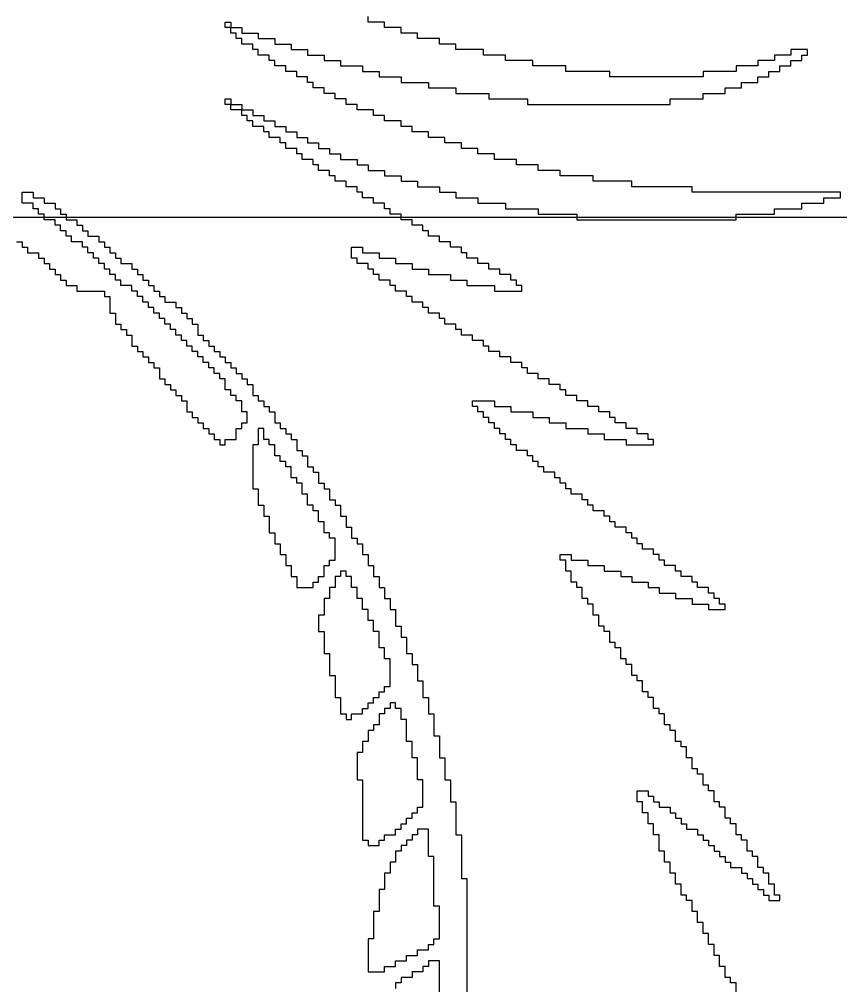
# Model space of a CAD drawing. Header units: inches. Extents: x -0.1 to 45, y 0.5 to 34.4.
# Drawn here: x 38.481 to 40.848, y 24.076 to 26.862 of the extents above; entities that cross this region are included whole.
import ezdxf

# ---------------------------------------------------------------- set-up
doc = ezdxf.new("R2010")
doc.units = ezdxf.units.IN

msp = doc.modelspace()

# ---------------------------------------------------------------- linework, layer by layer
for p, q in [((39.4859, 26.854), (39.4859, 26.8698)), ((39.0744, 26.854), (39.0902, 26.854)), ((39.0744, 26.8382), (39.0744, 26.854)), ((39.0902, 26.8382), (39.0744, 26.8382)), ((39.0902, 26.854), (39.0902, 26.8382)), ((39.0902, 26.8224), (39.0902, 26.8382)), ((39.0902, 26.8382), (39.1219, 26.8382)), ((39.1219, 26.8382), (39.1219, 26.8224)), ((39.5334, 26.854), (39.4859, 26.854)), ((39.5334, 26.8382), (39.5334, 26.854)), ((39.5809, 26.8382), (39.5334, 26.8382)), ((39.5809, 26.8224), (39.5809, 26.8382)), ((39.1061, 26.8224), (39.0902, 26.8224)), ((39.1061, 26.8065), (39.1061, 26.8224)), ((39.1219, 26.8065), (39.1061, 26.8065)), ((39.1219, 26.8224), (39.1694, 26.8224)), ((39.1219, 26.7907), (39.1219, 26.8065)), ((39.1694, 26.8224), (39.1694, 26.8065)), ((39.1694, 26.8065), (39.2169, 26.8065)), ((39.2169, 26.8065), (39.2169, 26.7907)), ((39.6284, 26.8224), (39.5809, 26.8224)), ((39.6284, 26.8065), (39.6284, 26.8224)), ((39.6917, 26.8065), (39.6284, 26.8065)), ((39.6917, 26.7907), (39.6917, 26.8065)), ((39.1535, 26.7907), (39.1219, 26.7907)), ((39.1535, 26.7749), (39.1535, 26.7907)), ((39.1694, 26.7749), (39.1535, 26.7749)), ((39.1694, 26.759), (39.1694, 26.7749)), ((39.2169, 26.7907), (39.2643, 26.7907)), ((39.2643, 26.7907), (39.2643, 26.7749)), ((39.2643, 26.7749), (39.3118, 26.7749)), ((39.3118, 26.7749), (39.3118, 26.759)), ((39.7392, 26.7907), (39.6917, 26.7907)), ((39.7392, 26.7749), (39.7392, 26.7907)), ((39.8183, 26.7749), (39.7392, 26.7749)), ((39.8183, 26.759), (39.8183, 26.7749)), ((40.7522, 26.7749), (40.7047, 26.7749)), ((40.7047, 26.7749), (40.7047, 26.759)), ((40.7522, 26.759), (40.7522, 26.7749)), ((39.201, 26.759), (39.1694, 26.759)), ((39.201, 26.7432), (39.201, 26.759)), ((39.3118, 26.759), (39.3593, 26.759)), ((39.3593, 26.759), (39.3593, 26.7432)), ((39.8816, 26.759), (39.8183, 26.759)), ((39.8816, 26.7432), (39.8816, 26.759)), ((40.7047, 26.759), (40.6572, 26.759)), ((40.6572, 26.759), (40.6572, 26.7432)), ((40.7364, 26.7432), (40.7364, 26.759)), ((40.7364, 26.759), (40.7522, 26.759)), ((39.2169, 26.7432), (39.201, 26.7432)), ((39.2169, 26.7274), (39.2169, 26.7432)), ((39.2485, 26.7274), (39.2169, 26.7274)), ((39.2485, 26.7116), (39.2485, 26.7274)), ((39.3593, 26.7432), (39.4068, 26.7432)), ((39.4068, 26.7432), (39.4068, 26.7274)), ((39.4068, 26.7274), (39.4701, 26.7274)), ((39.4701, 26.7274), (39.4701, 26.7116)), ((39.9608, 26.7432), (39.8816, 26.7432)), ((39.9608, 26.7274), (39.9608, 26.7432)), ((40.0558, 26.7274), (39.9608, 26.7274)), ((40.0558, 26.7116), (40.0558, 26.7274)), ((40.6097, 26.7274), (40.5464, 26.7274)), ((40.5464, 26.7274), (40.5464, 26.7116)), ((40.6572, 26.7432), (40.6097, 26.7432)), ((40.6097, 26.7432), (40.6097, 26.7274)), ((40.6731, 26.7116), (40.6731, 26.7274)), ((40.6731, 26.7274), (40.7047, 26.7274)), ((40.7047, 26.7274), (40.7047, 26.7432)), ((40.7047, 26.7432), (40.7364, 26.7432)), ((39.2802, 26.7116), (39.2485, 26.7116)), ((39.2802, 26.6957), (39.2802, 26.7116)), ((39.3118, 26.6957), (39.2802, 26.6957)), ((39.3118, 26.6799), (39.3118, 26.6957)), ((39.4701, 26.7116), (39.5176, 26.7116)), ((39.5176, 26.7116), (39.5176, 26.6957)), ((39.5176, 26.6957), (39.5809, 26.6957)), ((39.5809, 26.6957), (39.5809, 26.6799)), ((40.1824, 26.7116), (40.0558, 26.7116)), ((40.1824, 26.6957), (40.1824, 26.7116)), ((40.4515, 26.6957), (40.1824, 26.6957)), ((40.5464, 26.7116), (40.4515, 26.7116)), ((40.4515, 26.7116), (40.4515, 26.6957)), ((40.6097, 26.6799), (40.6097, 26.6957)), ((40.6097, 26.6957), (40.6414, 26.6957)), ((40.6414, 26.6957), (40.6414, 26.7116)), ((40.6414, 26.7116), (40.6731, 26.7116)), ((39.3277, 26.6799), (39.3118, 26.6799)), ((39.3277, 26.6641), (39.3277, 26.6799)), ((39.3593, 26.6641), (39.3277, 26.6641)), ((39.3593, 26.6482), (39.3593, 26.6641)), ((39.5809, 26.6799), (39.66, 26.6799)), ((39.66, 26.6799), (39.66, 26.6641)), ((39.66, 26.6641), (39.7392, 26.6641)), ((39.7392, 26.6641), (39.7392, 26.6482)), ((40.5148, 26.6482), (40.5148, 26.6641)), ((40.5148, 26.6641), (40.5623, 26.6641)), ((40.5623, 26.6641), (40.5623, 26.6799)), ((40.5623, 26.6799), (40.6097, 26.6799)), ((39.0744, 26.6166), (39.0744, 26.6324)), ((39.0744, 26.6324), (39.0902, 26.6324)), ((39.0902, 26.6324), (39.0902, 26.6166)), ((39.391, 26.6482), (39.3593, 26.6482)), ((39.391, 26.6324), (39.391, 26.6482)), ((39.4226, 26.6324), (39.391, 26.6324)), ((39.4226, 26.6166), (39.4226, 26.6324)), ((39.7392, 26.6482), (39.8342, 26.6482)), ((39.8342, 26.6482), (39.8342, 26.6324)), ((39.8342, 26.6324), (39.945, 26.6324)), ((39.945, 26.6324), (39.945, 26.6166)), ((40.3565, 26.6166), (40.3565, 26.6324)), ((40.3565, 26.6324), (40.4515, 26.6324)), ((40.4515, 26.6324), (40.4515, 26.6482)), ((40.4515, 26.6482), (40.5148, 26.6482)), ((39.0902, 26.6166), (39.0744, 26.6166)), ((39.0902, 26.6008), (39.0902, 26.6166)), ((39.0902, 26.6166), (39.1061, 26.6166)), ((39.1061, 26.6166), (39.1219, 26.6166)), ((39.1219, 26.6166), (39.1219, 26.6008)), ((39.4543, 26.6166), (39.4226, 26.6166)), ((39.4543, 26.6008), (39.4543, 26.6166)), ((39.945, 26.6166), (40.3565, 26.6166)), ((39.1219, 26.6008), (39.0902, 26.6008)), ((39.1219, 26.5849), (39.1219, 26.6008)), ((39.1219, 26.6008), (39.1535, 26.6008)), ((39.1377, 26.5849), (39.1219, 26.5849)), ((39.1377, 26.5691), (39.1377, 26.5849)), ((39.1535, 26.6008), (39.1535, 26.5849)), ((39.1535, 26.5849), (39.1852, 26.5849)), ((39.1852, 26.5849), (39.1852, 26.5691)), ((39.5018, 26.6008), (39.4543, 26.6008)), ((39.5018, 26.5849), (39.5018, 26.6008)), ((39.5334, 26.5849), (39.5018, 26.5849)), ((39.5334, 26.5691), (39.5334, 26.5849)), ((39.1535, 26.5691), (39.1377, 26.5691)), ((39.1535, 26.5533), (39.1535, 26.5691)), ((39.1852, 26.5533), (39.1535, 26.5533)), ((39.1852, 26.5691), (39.2169, 26.5691)), ((39.1852, 26.5374), (39.1852, 26.5533)), ((39.2169, 26.5691), (39.2169, 26.5533)), ((39.2169, 26.5533), (39.2485, 26.5533)), ((39.2485, 26.5533), (39.2485, 26.5374)), ((39.5809, 26.5691), (39.5334, 26.5691)), ((39.5809, 26.5533), (39.5809, 26.5691)), ((39.6126, 26.5533), (39.5809, 26.5533)), ((39.6126, 26.5374), (39.6126, 26.5533)), ((39.201, 26.5374), (39.1852, 26.5374)), ((39.201, 26.5216), (39.201, 26.5374)), ((39.2327, 26.5216), (39.201, 26.5216)), ((39.2327, 26.5058), (39.2327, 26.5216)), ((39.2485, 26.5374), (39.2802, 26.5374)), ((39.2802, 26.5374), (39.2802, 26.5216)), ((39.2802, 26.5216), (39.3118, 26.5216)), ((39.3118, 26.5216), (39.3118, 26.5058)), ((39.66, 26.5374), (39.6126, 26.5374)), ((39.66, 26.5216), (39.66, 26.5374)), ((39.7075, 26.5216), (39.66, 26.5216)), ((39.7075, 26.5058), (39.7075, 26.5216)), ((39.2485, 26.5058), (39.2327, 26.5058)), ((39.2485, 26.49), (39.2485, 26.5058)), ((39.3118, 26.5058), (39.3435, 26.5058)), ((39.3435, 26.5058), (39.3435, 26.49)), ((39.755, 26.5058), (39.7075, 26.5058)), ((39.755, 26.49), (39.755, 26.5058)), ((39.2802, 26.49), (39.2485, 26.49)), ((39.2802, 26.4741), (39.2802, 26.49)), ((39.296, 26.4741), (39.2802, 26.4741)), ((39.296, 26.4583), (39.296, 26.4741)), ((39.3435, 26.49), (39.3751, 26.49)), ((39.3751, 26.49), (39.3751, 26.4741)), ((39.3751, 26.4741), (39.4068, 26.4741)), ((39.4068, 26.4741), (39.4068, 26.4583)), ((39.8025, 26.49), (39.755, 26.49)), ((39.8025, 26.4741), (39.8025, 26.49)), ((39.85, 26.4741), (39.8025, 26.4741)), ((39.85, 26.4583), (39.85, 26.4741)), ((39.3277, 26.4583), (39.296, 26.4583)), ((39.3277, 26.4425), (39.3277, 26.4583)), ((39.3435, 26.4425), (39.3277, 26.4425)), ((39.3435, 26.4266), (39.3435, 26.4425)), ((39.4068, 26.4583), (39.4543, 26.4583)), ((39.4543, 26.4583), (39.4543, 26.4425)), ((39.4543, 26.4425), (39.4859, 26.4425)), ((39.4859, 26.4425), (39.4859, 26.4266)), ((39.9133, 26.4583), (39.85, 26.4583)), ((39.9133, 26.4425), (39.9133, 26.4583)), ((39.9766, 26.4425), (39.9133, 26.4425)), ((39.9766, 26.4266), (39.9766, 26.4425)), ((39.3751, 26.4266), (39.3435, 26.4266)), ((39.3751, 26.4108), (39.3751, 26.4266)), ((39.391, 26.4108), (39.3751, 26.4108)), ((39.391, 26.395), (39.391, 26.4108)), ((39.4859, 26.4266), (39.5334, 26.4266)), ((39.5334, 26.4266), (39.5334, 26.4108)), ((39.5334, 26.4108), (39.5809, 26.4108)), ((39.5809, 26.4108), (39.5809, 26.395)), ((40.0399, 26.4266), (39.9766, 26.4266)), ((40.0399, 26.4108), (40.0399, 26.4266)), ((40.1349, 26.4108), (40.0399, 26.4108)), ((40.1349, 26.395), (40.1349, 26.4108)), ((39.4226, 26.395), (39.391, 26.395)), ((39.4226, 26.3792), (39.4226, 26.395)), ((39.5809, 26.395), (39.6284, 26.395)), ((39.6284, 26.395), (39.6284, 26.3792)), ((40.2457, 26.395), (40.1349, 26.395)), ((40.2457, 26.3792), (40.2457, 26.395)), ((38.4887, 26.3317), (38.4887, 26.3633)), ((38.4887, 26.3633), (38.5204, 26.3633)), ((38.5204, 26.3633), (38.5204, 26.3475)), ((39.4543, 26.3792), (39.4226, 26.3792)), ((39.4543, 26.3633), (39.4543, 26.3792)), ((39.4701, 26.3633), (39.4543, 26.3633)), ((39.4701, 26.3475), (39.4701, 26.3633)), ((39.6284, 26.3792), (39.6917, 26.3792)), ((39.6917, 26.3792), (39.6917, 26.3633)), ((39.6917, 26.3633), (39.7392, 26.3633)), ((39.7392, 26.3633), (39.7392, 26.3475)), ((40.4198, 26.3792), (40.2457, 26.3792)), ((40.4198, 26.3633), (40.4198, 26.3792)), ((40.8472, 26.3633), (40.4198, 26.3633)), ((40.8472, 26.3475), (40.8472, 26.3633)), ((38.5204, 26.3317), (38.4887, 26.3317)), ((38.5204, 26.3475), (38.5521, 26.3475)), ((38.5204, 26.3158), (38.5204, 26.3317)), ((38.5521, 26.3475), (38.5521, 26.3317)), ((38.5521, 26.3317), (38.5837, 26.3317)), ((38.5837, 26.3317), (38.5837, 26.3158)), ((39.5018, 26.3475), (39.4701, 26.3475)), ((39.5018, 26.3317), (39.5018, 26.3475)), ((39.5334, 26.3317), (39.5018, 26.3317)), ((39.5334, 26.3158), (39.5334, 26.3317)), ((39.7392, 26.3475), (39.8025, 26.3475)), ((39.8025, 26.3475), (39.8025, 26.3317)), ((39.8025, 26.3317), (39.8816, 26.3317)), ((39.8816, 26.3317), (39.8816, 26.3158)), ((40.7364, 26.3158), (40.7364, 26.3317)), ((40.7364, 26.3317), (40.7997, 26.3317)), ((40.7997, 26.3317), (40.7997, 26.3475)), ((40.7997, 26.3475), (40.8472, 26.3475)), ((38.5362, 26.3158), (38.5204, 26.3158)), ((38.5362, 26.3), (38.5362, 26.3158)), ((38.5521, 26.3), (38.5362, 26.3)), ((38.5521, 26.2842), (38.5521, 26.3)), ((38.5837, 26.3158), (38.5995, 26.3158)), ((38.5995, 26.3158), (38.5995, 26.3)), ((38.5995, 26.3), (38.6154, 26.3)), ((38.6154, 26.3), (38.6154, 26.2842)), ((39.5492, 26.3158), (39.5334, 26.3158)), ((39.5492, 26.3), (39.5492, 26.3158)), ((39.5809, 26.3), (39.5492, 26.3)), ((39.5809, 26.2842), (39.5809, 26.3)), ((39.8816, 26.3158), (39.9766, 26.3158)), ((39.9766, 26.3158), (39.9766, 26.3)), ((39.9766, 26.3), (40.0874, 26.3)), ((40.0874, 26.3), (40.0874, 26.2842)), ((40.5464, 26.2842), (40.5464, 26.3)), ((40.5464, 26.3), (40.6572, 26.3)), ((40.6572, 26.3), (40.6572, 26.3158)), ((40.6572, 26.3158), (40.7364, 26.3158)), ((44.9302, 26.2907), (26.9302, 26.2907)), ((38.5837, 26.2842), (38.5521, 26.2842)), ((38.5837, 26.2684), (38.5837, 26.2842)), ((38.6154, 26.2842), (38.647, 26.2842)), ((38.647, 26.2842), (38.647, 26.2684)), ((39.6126, 26.2842), (39.5809, 26.2842)), ((39.6126, 26.2684), (39.6126, 26.2842)), ((40.0874, 26.2842), (40.5464, 26.2842)), ((38.5995, 26.2684), (38.5837, 26.2684)), ((38.5995, 26.2525), (38.5995, 26.2684)), ((38.6154, 26.2525), (38.5995, 26.2525)), ((38.6154, 26.2367), (38.6154, 26.2525)), ((38.647, 26.2684), (38.6629, 26.2684)), ((38.6629, 26.2684), (38.6629, 26.2525)), ((38.6629, 26.2525), (38.6787, 26.2525)), ((38.6787, 26.2525), (38.6787, 26.2367)), ((39.6442, 26.2684), (39.6126, 26.2684)), ((39.6442, 26.2525), (39.6442, 26.2684)), ((39.66, 26.2525), (39.6442, 26.2525)), ((39.66, 26.2367), (39.66, 26.2525)), ((38.4729, 26.2209), (38.4887, 26.2209)), ((38.4887, 26.2209), (38.4887, 26.2051)), ((38.6312, 26.2367), (38.6154, 26.2367)), ((38.6312, 26.2209), (38.6312, 26.2367)), ((38.6629, 26.2209), (38.6312, 26.2209)), ((38.6629, 26.2051), (38.6629, 26.2209)), ((38.6787, 26.2367), (38.7103, 26.2367)), ((38.7103, 26.2367), (38.7103, 26.2209)), ((38.7103, 26.2209), (38.7262, 26.2209)), ((38.7262, 26.2209), (38.7262, 26.2051)), ((39.6917, 26.2367), (39.66, 26.2367)), ((39.6917, 26.2209), (39.6917, 26.2367)), ((39.7234, 26.2209), (39.6917, 26.2209)), ((39.7234, 26.2051), (39.7234, 26.2209)), ((38.4887, 26.2051), (38.5046, 26.2051)), ((38.5046, 26.2051), (38.5046, 26.1892)), ((38.5046, 26.1892), (38.5362, 26.1892)), ((38.5362, 26.1892), (38.5362, 26.1734)), ((38.6787, 26.2051), (38.6629, 26.2051)), ((38.6787, 26.1892), (38.6787, 26.2051)), ((38.6945, 26.1892), (38.6787, 26.1892)), ((38.6945, 26.1734), (38.6945, 26.1892)), ((38.7262, 26.2051), (38.742, 26.2051)), ((38.742, 26.2051), (38.742, 26.1892)), ((38.742, 26.1892), (38.7578, 26.1892)), ((38.7578, 26.1892), (38.7578, 26.1734)), ((39.4384, 26.1734), (39.4384, 26.2051)), ((39.4384, 26.2051), (39.4701, 26.2051)), ((39.4701, 26.2051), (39.4701, 26.1892)), ((39.4701, 26.1892), (39.5176, 26.1892)), ((39.5176, 26.1892), (39.5176, 26.1734)), ((39.755, 26.2051), (39.7234, 26.2051)), ((39.755, 26.1892), (39.755, 26.2051)), ((39.7708, 26.1892), (39.755, 26.1892)), ((39.7708, 26.1734), (39.7708, 26.1892)), ((38.5362, 26.1734), (38.5521, 26.1734)), ((38.5521, 26.1734), (38.5521, 26.1576)), ((38.7103, 26.1734), (38.6945, 26.1734)), ((38.7103, 26.1576), (38.7103, 26.1734)), ((38.7578, 26.1734), (38.7737, 26.1734)), ((38.7737, 26.1734), (38.7737, 26.1576)), ((39.4543, 26.1734), (39.4384, 26.1734)), ((39.4543, 26.1576), (39.4543, 26.1734)), ((39.5176, 26.1734), (39.5651, 26.1734)), ((39.5651, 26.1734), (39.5651, 26.1576)), ((39.8025, 26.1734), (39.7708, 26.1734)), ((39.8025, 26.1576), (39.8025, 26.1734)), ((38.5521, 26.1576), (38.5679, 26.1576)), ((38.5679, 26.1576), (38.5679, 26.1417)), ((38.5679, 26.1417), (38.5837, 26.1417)), ((38.5837, 26.1417), (38.5837, 26.1259)), ((38.7262, 26.1576), (38.7103, 26.1576)), ((38.7262, 26.1417), (38.7262, 26.1576)), ((38.742, 26.1417), (38.7262, 26.1417)), ((38.742, 26.1259), (38.742, 26.1417)), ((38.7737, 26.1576), (38.8053, 26.1576)), ((38.8053, 26.1576), (38.8053, 26.1417)), ((38.8053, 26.1417), (38.8211, 26.1417)), ((38.8211, 26.1417), (38.8211, 26.1259)), ((39.4859, 26.1576), (39.4543, 26.1576)), ((39.4859, 26.1417), (39.4859, 26.1576)), ((39.5018, 26.1417), (39.4859, 26.1417)), ((39.5018, 26.1259), (39.5018, 26.1417)), ((39.5651, 26.1576), (39.6126, 26.1576)), ((39.6126, 26.1576), (39.6126, 26.1417)), ((39.6126, 26.1417), (39.66, 26.1417)), ((39.66, 26.1417), (39.66, 26.1259)), ((39.8342, 26.1576), (39.8025, 26.1576)), ((39.8342, 26.1417), (39.8342, 26.1576)), ((39.8658, 26.1417), (39.8342, 26.1417)), ((39.8658, 26.1259), (39.8658, 26.1417)), ((38.5837, 26.1259), (38.5995, 26.1259)), ((38.5995, 26.1259), (38.5995, 26.1101)), ((38.5995, 26.1101), (38.6154, 26.1101)), ((38.6154, 26.1101), (38.6154, 26.0943)), ((38.7578, 26.1259), (38.742, 26.1259)), ((38.7578, 26.1101), (38.7578, 26.1259)), ((38.7737, 26.1101), (38.7578, 26.1101)), ((38.7737, 26.0943), (38.7737, 26.1101)), ((38.8211, 26.1259), (38.837, 26.1259)), ((38.837, 26.1259), (38.837, 26.1101)), ((38.837, 26.1101), (38.8528, 26.1101)), ((38.8528, 26.1101), (38.8528, 26.0943)), ((39.5176, 26.1259), (39.5018, 26.1259)), ((39.5176, 26.1101), (39.5176, 26.1259)), ((39.5492, 26.1101), (39.5176, 26.1101)), ((39.5492, 26.0943), (39.5492, 26.1101)), ((39.66, 26.1259), (39.7234, 26.1259)), ((39.7234, 26.1259), (39.7234, 26.1101)), ((39.7234, 26.1101), (39.7708, 26.1101)), ((39.7708, 26.1101), (39.7708, 26.0943)), ((39.8975, 26.1259), (39.8658, 26.1259)), ((39.8975, 26.1101), (39.8975, 26.1259)), ((39.9133, 26.1101), (39.8975, 26.1101)), ((39.9133, 26.0943), (39.9133, 26.1101)), ((38.6154, 26.0943), (38.647, 26.0943)), ((38.647, 26.0943), (38.647, 26.0784)), ((38.647, 26.0784), (38.7262, 26.0784)), ((38.7262, 26.0784), (38.7262, 26.0626)), ((38.8053, 26.0943), (38.7737, 26.0943)), ((38.8053, 26.0784), (38.8053, 26.0943)), ((38.8211, 26.0784), (38.8053, 26.0784)), ((38.8211, 26.0626), (38.8211, 26.0784)), ((38.8528, 26.0943), (38.8686, 26.0943)), ((38.8686, 26.0943), (38.8686, 26.0784)), ((38.8686, 26.0784), (38.8845, 26.0784)), ((38.8845, 26.0784), (38.8845, 26.0626)), ((39.5651, 26.0943), (39.5492, 26.0943)), ((39.5651, 26.0784), (39.5651, 26.0943)), ((39.5967, 26.0784), (39.5651, 26.0784)), ((39.5967, 26.0626), (39.5967, 26.0784)), ((39.7708, 26.0943), (39.85, 26.0943)), ((39.85, 26.0943), (39.85, 26.0784)), ((39.85, 26.0784), (39.9291, 26.0784)), ((39.9291, 26.0943), (39.9133, 26.0943)), ((39.9291, 26.0784), (39.9291, 26.0943)), ((38.7262, 26.0626), (38.742, 26.0626)), ((38.742, 26.0626), (38.742, 26.0151)), ((38.837, 26.0626), (38.8211, 26.0626)), ((38.837, 26.0468), (38.837, 26.0626)), ((38.8845, 26.0626), (38.9003, 26.0626)), ((38.9003, 26.0626), (38.9003, 26.0468)), ((39.6126, 26.0626), (39.5967, 26.0626)), ((39.6126, 26.0468), (39.6126, 26.0626)), ((38.8528, 26.0468), (38.837, 26.0468)), ((38.8528, 26.0309), (38.8528, 26.0468)), ((38.8686, 26.0309), (38.8528, 26.0309)), ((38.8686, 26.0151), (38.8686, 26.0309)), ((38.9003, 26.0468), (38.9319, 26.0468)), ((38.9319, 26.0468), (38.9319, 26.0309)), ((38.9319, 26.0309), (38.9478, 26.0309)), ((38.9478, 26.0309), (38.9478, 26.0151)), ((39.6442, 26.0468), (39.6126, 26.0468)), ((39.6442, 26.0309), (39.6442, 26.0468)), ((39.66, 26.0309), (39.6442, 26.0309)), ((39.66, 26.0151), (39.66, 26.0309)), ((38.742, 26.0151), (38.7578, 26.0151)), ((38.7578, 26.0151), (38.7578, 25.9835)), ((38.8845, 26.0151), (38.8686, 26.0151)), ((38.8845, 25.9993), (38.8845, 26.0151)), ((38.9003, 25.9993), (38.8845, 25.9993)), ((38.9003, 25.9835), (38.9003, 25.9993)), ((38.9478, 26.0151), (38.9636, 26.0151)), ((38.9636, 26.0151), (38.9636, 25.9993)), ((38.9636, 25.9993), (38.9794, 25.9993)), ((38.9794, 25.9993), (38.9794, 25.9835)), ((39.6917, 26.0151), (39.66, 26.0151)), ((39.6917, 25.9993), (39.6917, 26.0151)), ((39.7075, 25.9993), (39.6917, 25.9993)), ((39.7075, 25.9835), (39.7075, 25.9993)), ((38.7578, 25.9835), (38.7737, 25.9835)), ((38.7737, 25.9835), (38.7737, 25.9676)), ((38.7737, 25.9676), (38.7895, 25.9676)), ((38.7895, 25.9676), (38.7895, 25.9518)), ((38.9161, 25.9835), (38.9003, 25.9835)), ((38.9161, 25.9676), (38.9161, 25.9835)), ((38.9319, 25.9676), (38.9161, 25.9676)), ((38.9319, 25.9518), (38.9319, 25.9676)), ((38.9794, 25.9835), (38.9953, 25.9835)), ((38.9953, 25.9835), (38.9953, 25.9518)), ((39.7392, 25.9835), (39.7075, 25.9835)), ((39.7392, 25.9676), (39.7392, 25.9835)), ((39.755, 25.9676), (39.7392, 25.9676)), ((39.755, 25.9518), (39.755, 25.9676)), ((38.7895, 25.9518), (38.8053, 25.9518)), ((38.8053, 25.9518), (38.8053, 25.9201)), ((38.9478, 25.9518), (38.9319, 25.9518)), ((38.9478, 25.936), (38.9478, 25.9518)), ((38.9636, 25.936), (38.9478, 25.936)), ((38.9636, 25.9201), (38.9636, 25.936)), ((38.9953, 25.9518), (39.0111, 25.9518)), ((39.0111, 25.9518), (39.0111, 25.936)), ((39.0111, 25.936), (39.0269, 25.936)), ((39.0269, 25.936), (39.0269, 25.9201)), ((39.7867, 25.9518), (39.755, 25.9518)), ((39.7867, 25.936), (39.7867, 25.9518)), ((39.8183, 25.936), (39.7867, 25.936)), ((39.8183, 25.9201), (39.8183, 25.936)), ((38.8053, 25.9201), (38.8211, 25.9201)), ((38.8211, 25.9201), (38.8211, 25.9043)), ((38.9794, 25.9201), (38.9636, 25.9201)), ((38.9794, 25.9043), (38.9794, 25.9201)), ((39.0269, 25.9201), (39.0427, 25.9201)), ((39.0427, 25.9201), (39.0427, 25.9043)), ((39.8342, 25.9201), (39.8183, 25.9201)), ((39.8342, 25.9043), (39.8342, 25.9201)), ((38.8211, 25.9043), (38.837, 25.9043)), ((38.837, 25.9043), (38.837, 25.8885)), ((38.837, 25.8885), (38.8528, 25.8885)), ((38.8528, 25.8885), (38.8528, 25.8727)), ((38.9953, 25.9043), (38.9794, 25.9043)), ((38.9953, 25.8885), (38.9953, 25.9043)), ((39.0111, 25.8885), (38.9953, 25.8885)), ((39.0111, 25.8727), (39.0111, 25.8885)), ((39.0427, 25.9043), (39.0586, 25.9043)), ((39.0586, 25.9043), (39.0586, 25.8885)), ((39.0586, 25.8885), (39.0744, 25.8885)), ((39.0744, 25.8885), (39.0744, 25.8727)), ((39.8658, 25.9043), (39.8342, 25.9043)), ((39.8658, 25.8885), (39.8658, 25.9043)), ((39.8975, 25.8885), (39.8658, 25.8885)), ((39.8975, 25.8727), (39.8975, 25.8885)), ((38.8528, 25.8727), (38.8686, 25.8727)), ((38.8686, 25.8727), (38.8686, 25.8568)), ((38.8686, 25.8568), (38.8845, 25.8568)), ((38.8845, 25.8568), (38.8845, 25.8252)), ((39.0269, 25.8727), (39.0111, 25.8727)), ((39.0269, 25.8568), (39.0269, 25.8727)), ((39.0427, 25.8568), (39.0269, 25.8568)), ((39.0427, 25.841), (39.0427, 25.8568)), ((39.0744, 25.8727), (39.0902, 25.8727)), ((39.0902, 25.8727), (39.0902, 25.8568)), ((39.0902, 25.8568), (39.1061, 25.8568)), ((39.1061, 25.8568), (39.1061, 25.841)), ((39.9291, 25.8727), (39.8975, 25.8727)), ((39.9291, 25.8568), (39.9291, 25.8727)), ((39.945, 25.8568), (39.9291, 25.8568)), ((39.945, 25.841), (39.945, 25.8568)), ((38.8845, 25.8252), (38.9003, 25.8252)), ((38.9003, 25.8252), (38.9003, 25.8093)), ((39.0586, 25.841), (39.0427, 25.841)), ((39.0586, 25.8252), (39.0586, 25.841)), ((39.0744, 25.8252), (39.0586, 25.8252)), ((39.0744, 25.7935), (39.0744, 25.8252)), ((39.1061, 25.841), (39.1219, 25.841)), ((39.1219, 25.841), (39.1219, 25.8252)), ((39.1219, 25.8252), (39.1377, 25.8252)), ((39.1377, 25.8252), (39.1377, 25.8093)), ((39.9766, 25.841), (39.945, 25.841)), ((39.9766, 25.8252), (39.9766, 25.841)), ((40.0083, 25.8252), (39.9766, 25.8252)), ((40.0083, 25.8093), (40.0083, 25.8252)), ((38.9003, 25.8093), (38.9161, 25.8093)), ((38.9161, 25.8093), (38.9161, 25.7935)), ((39.1377, 25.8093), (39.1535, 25.8093)), ((39.1535, 25.8093), (39.1535, 25.7777)), ((40.0399, 25.8093), (40.0083, 25.8093)), ((40.0399, 25.7935), (40.0399, 25.8093)), ((38.9161, 25.7935), (38.9319, 25.7935)), ((38.9319, 25.7935), (38.9319, 25.7777)), ((38.9319, 25.7777), (38.9478, 25.7777)), ((38.9478, 25.7777), (38.9478, 25.7619)), ((39.0902, 25.7935), (39.0744, 25.7935)), ((39.0902, 25.7777), (39.0902, 25.7935)), ((39.1061, 25.7777), (39.0902, 25.7777)), ((39.1061, 25.7619), (39.1061, 25.7777)), ((39.1535, 25.7777), (39.1694, 25.7777)), ((39.1694, 25.7777), (39.1694, 25.7619)), ((40.0558, 25.7935), (40.0399, 25.7935)), ((40.0558, 25.7777), (40.0558, 25.7935)), ((40.0874, 25.7777), (40.0558, 25.7777)), ((40.0874, 25.7619), (40.0874, 25.7777)), ((38.9478, 25.7619), (38.9636, 25.7619)), ((38.9636, 25.7619), (38.9636, 25.7302)), ((39.1219, 25.7619), (39.1061, 25.7619)), ((39.1219, 25.7302), (39.1219, 25.7619)), ((39.1694, 25.7619), (39.1852, 25.7619)), ((39.1852, 25.7619), (39.1852, 25.746)), ((39.1852, 25.746), (39.201, 25.746)), ((39.201, 25.746), (39.201, 25.7302)), ((39.7867, 25.746), (39.7867, 25.7619)), ((39.7867, 25.7619), (39.85, 25.7619)), ((39.8025, 25.746), (39.7867, 25.746)), ((39.8025, 25.7302), (39.8025, 25.746)), ((39.85, 25.7619), (39.85, 25.746)), ((39.85, 25.746), (39.8975, 25.746)), ((39.8975, 25.746), (39.8975, 25.7302)), ((40.1191, 25.7619), (40.0874, 25.7619)), ((40.1191, 25.746), (40.1191, 25.7619)), ((40.1507, 25.746), (40.1191, 25.746)), ((40.1507, 25.7302), (40.1507, 25.746)), ((38.9636, 25.7302), (38.9794, 25.7302)), ((38.9794, 25.7302), (38.9794, 25.7144)), ((38.9794, 25.7144), (38.9953, 25.7144)), ((38.9953, 25.7144), (38.9953, 25.6985)), ((39.1377, 25.7302), (39.1219, 25.7302)), ((39.1377, 25.6985), (39.1377, 25.7302)), ((39.201, 25.7302), (39.2169, 25.7302)), ((39.2169, 25.7302), (39.2169, 25.6985)), ((39.8183, 25.7302), (39.8025, 25.7302)), ((39.8183, 25.7144), (39.8183, 25.7302)), ((39.8342, 25.7144), (39.8183, 25.7144)), ((39.8342, 25.6985), (39.8342, 25.7144)), ((39.8975, 25.7302), (39.9608, 25.7302)), ((39.9608, 25.7302), (39.9608, 25.7144)), ((39.9608, 25.7144), (40.0083, 25.7144)), ((40.0083, 25.7144), (40.0083, 25.6985)), ((40.1824, 25.7302), (40.1507, 25.7302)), ((40.1824, 25.7144), (40.1824, 25.7302)), ((40.1982, 25.7144), (40.1824, 25.7144)), ((40.1982, 25.6985), (40.1982, 25.7144)), ((38.9953, 25.6985), (39.0111, 25.6985)), ((39.0111, 25.6985), (39.0111, 25.6827)), ((39.1219, 25.6827), (39.1219, 25.6985)), ((39.1219, 25.6985), (39.1377, 25.6985)), ((39.2169, 25.6985), (39.2327, 25.6985)), ((39.2327, 25.6985), (39.2327, 25.6827)), ((39.85, 25.6985), (39.8342, 25.6985)), ((39.85, 25.6827), (39.85, 25.6985)), ((40.0083, 25.6985), (40.0558, 25.6985)), ((40.0558, 25.6985), (40.0558, 25.6827)), ((40.2299, 25.6985), (40.1982, 25.6985)), ((40.2299, 25.6827), (40.2299, 25.6985)), ((39.0111, 25.6827), (39.0269, 25.6827)), ((39.0269, 25.6827), (39.0269, 25.6669)), ((39.0269, 25.6669), (39.0427, 25.6669)), ((39.0427, 25.6669), (39.0427, 25.6511)), ((39.1061, 25.6511), (39.1061, 25.6827)), ((39.1061, 25.6827), (39.1219, 25.6827)), ((39.1852, 25.6827), (39.1694, 25.6827)), ((39.1694, 25.6827), (39.1694, 25.6352)), ((39.1852, 25.6511), (39.1852, 25.6827)), ((39.2327, 25.6827), (39.2485, 25.6827)), ((39.2485, 25.6827), (39.2485, 25.6669)), ((39.2485, 25.6669), (39.2643, 25.6669)), ((39.2643, 25.6669), (39.2643, 25.6511)), ((39.8658, 25.6827), (39.85, 25.6827)), ((39.8658, 25.6669), (39.8658, 25.6827)), ((39.8816, 25.6669), (39.8658, 25.6669)), ((39.8816, 25.6511), (39.8816, 25.6669)), ((40.0558, 25.6827), (40.1191, 25.6827)), ((40.1191, 25.6827), (40.1191, 25.6669)), ((40.1191, 25.6669), (40.1666, 25.6669)), ((40.1666, 25.6669), (40.1666, 25.6511)), ((40.2615, 25.6827), (40.2299, 25.6827)), ((40.2615, 25.6669), (40.2615, 25.6827)), ((40.2932, 25.6669), (40.2615, 25.6669)), ((40.2932, 25.6511), (40.2932, 25.6669)), ((39.0427, 25.6511), (39.0586, 25.6511)), ((39.0586, 25.6511), (39.0586, 25.6352)), ((39.0586, 25.6352), (39.0744, 25.6352)), ((39.0744, 25.6352), (39.0744, 25.6511)), ((39.0744, 25.6511), (39.1061, 25.6511)), ((39.1694, 25.6352), (39.1535, 25.6352)), ((39.1535, 25.6352), (39.1535, 25.6194)), ((39.201, 25.6511), (39.1852, 25.6511)), ((39.201, 25.6352), (39.201, 25.6511)), ((39.2169, 25.6352), (39.201, 25.6352)), ((39.2169, 25.6036), (39.2169, 25.6352)), ((39.2643, 25.6511), (39.2802, 25.6511)), ((39.2802, 25.6511), (39.2802, 25.6194)), ((39.8975, 25.6511), (39.8816, 25.6511)), ((39.8975, 25.6352), (39.8975, 25.6511)), ((39.9133, 25.6352), (39.8975, 25.6352)), ((39.9133, 25.6194), (39.9133, 25.6352)), ((40.1666, 25.6511), (40.2299, 25.6511)), ((40.2299, 25.6511), (40.2299, 25.6352)), ((40.2299, 25.6352), (40.309, 25.6352)), ((40.309, 25.6511), (40.2932, 25.6511)), ((40.309, 25.6352), (40.309, 25.6511)), ((39.1535, 25.6194), (39.1535, 25.6036)), ((39.1535, 25.6036), (39.1535, 25.5086)), ((39.2327, 25.6036), (39.2169, 25.6036)), ((39.2327, 25.5877), (39.2327, 25.6036)), ((39.2802, 25.6194), (39.296, 25.6194)), ((39.296, 25.6194), (39.296, 25.6036)), ((39.296, 25.6036), (39.3118, 25.6036)), ((39.3118, 25.6036), (39.3118, 25.5719)), ((39.945, 25.6194), (39.9133, 25.6194)), ((39.945, 25.6036), (39.945, 25.6194)), ((39.9608, 25.6036), (39.945, 25.6036)), ((39.9608, 25.5877), (39.9608, 25.6036)), ((39.2485, 25.5877), (39.2327, 25.5877)), ((39.2485, 25.5719), (39.2485, 25.5877)), ((39.9766, 25.5877), (39.9608, 25.5877)), ((39.9766, 25.5719), (39.9766, 25.5877)), ((39.2643, 25.5719), (39.2485, 25.5719)), ((39.2643, 25.5403), (39.2643, 25.5719)), ((39.3118, 25.5719), (39.3277, 25.5719)), ((39.3277, 25.5719), (39.3277, 25.5561)), ((39.3277, 25.5561), (39.3435, 25.5561)), ((39.3435, 25.5561), (39.3435, 25.5244)), ((39.9924, 25.5719), (39.9766, 25.5719)), ((39.9924, 25.5561), (39.9924, 25.5719)), ((40.0241, 25.5561), (39.9924, 25.5561)), ((40.0241, 25.5403), (40.0241, 25.5561)), ((39.2802, 25.5403), (39.2643, 25.5403)), ((39.2802, 25.5244), (39.2802, 25.5403)), ((39.296, 25.5244), (39.2802, 25.5244)), ((39.296, 25.4928), (39.296, 25.5244)), ((39.3435, 25.5244), (39.3593, 25.5244)), ((39.3593, 25.5244), (39.3593, 25.5086)), ((40.0399, 25.5403), (40.0241, 25.5403)), ((40.0399, 25.5244), (40.0399, 25.5403)), ((40.0558, 25.5244), (40.0399, 25.5244)), ((40.0558, 25.5086), (40.0558, 25.5244)), ((39.1535, 25.5086), (39.1694, 25.5086)), ((39.1694, 25.5086), (39.1694, 25.4611)), ((39.3118, 25.4928), (39.296, 25.4928)), ((39.3118, 25.4611), (39.3118, 25.4928)), ((39.3593, 25.5086), (39.3751, 25.5086)), ((39.3751, 25.5086), (39.3751, 25.4769)), ((40.0716, 25.5086), (40.0558, 25.5086)), ((40.0716, 25.4928), (40.0716, 25.5086)), ((40.1032, 25.4928), (40.0716, 25.4928)), ((40.1032, 25.4769), (40.1032, 25.4928)), ((39.3751, 25.4769), (39.391, 25.4769)), ((39.391, 25.4769), (39.391, 25.4611)), ((40.1191, 25.4769), (40.1032, 25.4769)), ((40.1191, 25.4611), (40.1191, 25.4769)), ((39.1694, 25.4611), (39.1852, 25.4611)), ((39.1852, 25.4611), (39.1852, 25.4295)), ((39.3277, 25.4611), (39.3118, 25.4611)), ((39.3277, 25.4453), (39.3277, 25.4611)), ((39.3435, 25.4453), (39.3277, 25.4453)), ((39.3435, 25.4136), (39.3435, 25.4453)), ((39.391, 25.4611), (39.4068, 25.4611)), ((39.4068, 25.4611), (39.4068, 25.4295)), ((40.1349, 25.4611), (40.1191, 25.4611)), ((40.1349, 25.4453), (40.1349, 25.4611)), ((40.1666, 25.4453), (40.1349, 25.4453)), ((40.1666, 25.4295), (40.1666, 25.4453)), ((39.1852, 25.4295), (39.201, 25.4295)), ((39.201, 25.4295), (39.201, 25.382)), ((39.3593, 25.4136), (39.3435, 25.4136)), ((39.3593, 25.382), (39.3593, 25.4136)), ((39.4068, 25.4295), (39.4226, 25.4295)), ((39.4226, 25.4295), (39.4226, 25.3978)), ((40.1824, 25.4295), (40.1666, 25.4295)), ((40.1824, 25.4136), (40.1824, 25.4295)), ((40.1982, 25.4136), (40.1824, 25.4136)), ((40.1982, 25.3978), (40.1982, 25.4136)), ((39.201, 25.382), (39.2169, 25.382)), ((39.2169, 25.382), (39.2169, 25.3503)), ((39.3751, 25.382), (39.3593, 25.382)), ((39.3751, 25.3661), (39.3751, 25.382)), ((39.4226, 25.3978), (39.4384, 25.3978)), ((39.4384, 25.3978), (39.4384, 25.3661)), ((40.2299, 25.3978), (40.1982, 25.3978)), ((40.2299, 25.382), (40.2299, 25.3978)), ((40.2457, 25.382), (40.2299, 25.382)), ((40.2457, 25.3661), (40.2457, 25.382)), ((39.391, 25.3661), (39.3751, 25.3661)), ((39.391, 25.3028), (39.391, 25.3661)), ((39.4384, 25.3661), (39.4543, 25.3661)), ((39.4543, 25.3661), (39.4543, 25.3503)), ((40.2615, 25.3661), (40.2457, 25.3661)), ((40.2615, 25.3503), (40.2615, 25.3661)), ((39.2169, 25.3503), (39.2327, 25.3503)), ((39.2327, 25.3503), (39.2327, 25.3187)), ((39.4543, 25.3503), (39.4701, 25.3503)), ((39.4701, 25.3503), (39.4701, 25.3187)), ((40.2773, 25.3503), (40.2615, 25.3503)), ((40.2773, 25.3345), (40.2773, 25.3503)), ((40.309, 25.3345), (40.2773, 25.3345)), ((40.309, 25.3187), (40.309, 25.3345)), ((39.2327, 25.3187), (39.2485, 25.3187)), ((39.2485, 25.3187), (39.2485, 25.287)), ((39.3751, 25.287), (39.3751, 25.3028)), ((39.3751, 25.3028), (39.391, 25.3028)), ((39.4701, 25.3187), (39.4859, 25.3187)), ((39.4859, 25.3187), (39.4859, 25.287)), ((40.0399, 25.3028), (40.0399, 25.3187)), ((40.0399, 25.3187), (40.0716, 25.3187)), ((40.0558, 25.3028), (40.0399, 25.3028)), ((40.0558, 25.2712), (40.0558, 25.3028)), ((40.0716, 25.3187), (40.0716, 25.3028)), ((40.0716, 25.3028), (40.1191, 25.3028)), ((40.1191, 25.3028), (40.1191, 25.287)), ((40.3248, 25.3187), (40.309, 25.3187)), ((40.3248, 25.3028), (40.3248, 25.3187)), ((40.3407, 25.3028), (40.3248, 25.3028)), ((40.3407, 25.287), (40.3407, 25.3028)), ((39.2485, 25.287), (39.2643, 25.287)), ((39.2643, 25.287), (39.2643, 25.2554)), ((39.3593, 25.2554), (39.3593, 25.287)), ((39.3593, 25.287), (39.3751, 25.287)), ((39.4226, 25.2712), (39.4068, 25.2712)), ((39.4068, 25.2712), (39.4068, 25.2554)), ((39.4226, 25.2554), (39.4226, 25.2712)), ((39.4859, 25.287), (39.5018, 25.287)), ((39.5018, 25.287), (39.5018, 25.2554)), ((40.0716, 25.2712), (40.0558, 25.2712)), ((40.0716, 25.2395), (40.0716, 25.2712)), ((40.1191, 25.287), (40.1666, 25.287)), ((40.1666, 25.287), (40.1666, 25.2712)), ((40.1666, 25.2712), (40.214, 25.2712)), ((40.214, 25.2712), (40.214, 25.2554)), ((40.3723, 25.287), (40.3407, 25.287)), ((40.3723, 25.2712), (40.3723, 25.287)), ((40.3881, 25.2712), (40.3723, 25.2712)), ((40.3881, 25.2554), (40.3881, 25.2712)), ((39.2643, 25.2554), (39.2802, 25.2554)), ((39.2802, 25.2554), (39.2802, 25.2237)), ((39.3277, 25.2237), (39.3277, 25.2395)), ((39.3277, 25.2395), (39.3435, 25.2395)), ((39.3435, 25.2395), (39.3435, 25.2554)), ((39.3435, 25.2554), (39.3593, 25.2554)), ((39.4068, 25.2554), (39.391, 25.2554)), ((39.391, 25.2554), (39.391, 25.2237)), ((39.4384, 25.2554), (39.4226, 25.2554)), ((39.4384, 25.2237), (39.4384, 25.2554)), ((39.5018, 25.2554), (39.5176, 25.2554)), ((39.5176, 25.2554), (39.5176, 25.2237)), ((40.0874, 25.2395), (40.0716, 25.2395)), ((40.0874, 25.2237), (40.0874, 25.2395)), ((40.214, 25.2554), (40.2457, 25.2554)), ((40.2457, 25.2554), (40.2457, 25.2395)), ((40.2457, 25.2395), (40.2932, 25.2395)), ((40.2932, 25.2395), (40.2932, 25.2237)), ((40.4198, 25.2554), (40.3881, 25.2554)), ((40.4198, 25.2395), (40.4198, 25.2554)), ((40.4356, 25.2395), (40.4198, 25.2395)), ((40.4356, 25.2237), (40.4356, 25.2395)), ((39.2802, 25.2237), (39.3277, 25.2237)), ((39.391, 25.2237), (39.3751, 25.2237)), ((39.3751, 25.2237), (39.3751, 25.192)), ((39.4543, 25.2237), (39.4384, 25.2237)), ((39.4543, 25.192), (39.4543, 25.2237)), ((39.5176, 25.2237), (39.5334, 25.2237)), ((39.5334, 25.2237), (39.5334, 25.192)), ((40.1032, 25.2237), (40.0874, 25.2237)), ((40.1032, 25.192), (40.1032, 25.2237)), ((40.2932, 25.2237), (40.3248, 25.2237)), ((40.3248, 25.2237), (40.3248, 25.2079)), ((40.4673, 25.2237), (40.4356, 25.2237)), ((40.4673, 25.2079), (40.4673, 25.2237)), ((39.3751, 25.192), (39.3593, 25.192)), ((39.3593, 25.192), (39.3593, 25.1446)), ((39.4701, 25.192), (39.4543, 25.192)), ((39.4701, 25.1604), (39.4701, 25.192)), ((39.5334, 25.192), (39.5492, 25.192)), ((39.5492, 25.192), (39.5492, 25.1604)), ((40.1191, 25.192), (40.1032, 25.192)), ((40.1191, 25.1762), (40.1191, 25.192)), ((40.3248, 25.2079), (40.3723, 25.2079)), ((40.3723, 25.2079), (40.3723, 25.192)), ((40.3723, 25.192), (40.4198, 25.192)), ((40.4198, 25.192), (40.4198, 25.1762)), ((40.4831, 25.2079), (40.4673, 25.2079)), ((40.4831, 25.192), (40.4831, 25.2079)), ((40.4989, 25.192), (40.4831, 25.192)), ((40.4989, 25.1762), (40.4989, 25.192)), ((39.4859, 25.1604), (39.4701, 25.1604)), ((39.4859, 25.1287), (39.4859, 25.1604)), ((39.5492, 25.1604), (39.5651, 25.1604)), ((39.5651, 25.1604), (39.5651, 25.1129)), ((40.1349, 25.1762), (40.1191, 25.1762)), ((40.1349, 25.1446), (40.1349, 25.1762)), ((40.4198, 25.1762), (40.4673, 25.1762)), ((40.4673, 25.1762), (40.4673, 25.1604)), ((40.4673, 25.1604), (40.5148, 25.1604)), ((40.5148, 25.1762), (40.4989, 25.1762)), ((40.5148, 25.1604), (40.5148, 25.1762)), ((39.3593, 25.1446), (39.3435, 25.1446)), ((39.3435, 25.1446), (39.3435, 25.0971)), ((39.5018, 25.1287), (39.4859, 25.1287)), ((39.5018, 25.0971), (39.5018, 25.1287)), ((40.1507, 25.1446), (40.1349, 25.1446)), ((40.1507, 25.1129), (40.1507, 25.1446)), ((39.5651, 25.1129), (39.5809, 25.1129)), ((39.5809, 25.1129), (39.5809, 25.0812)), ((40.1666, 25.1129), (40.1507, 25.1129)), ((40.1666, 25.0971), (40.1666, 25.1129)), ((39.3435, 25.0971), (39.3593, 25.0971)), ((39.3593, 25.0971), (39.3593, 25.0338)), ((39.5176, 25.0971), (39.5018, 25.0971)), ((39.5176, 25.0496), (39.5176, 25.0971)), ((39.5809, 25.0812), (39.5967, 25.0812)), ((39.5967, 25.0812), (39.5967, 25.0338)), ((40.1824, 25.0971), (40.1666, 25.0971)), ((40.1824, 25.0654), (40.1824, 25.0971)), ((39.5334, 25.0496), (39.5176, 25.0496)), ((39.5334, 25.0179), (39.5334, 25.0496)), ((40.1982, 25.0654), (40.1824, 25.0654)), ((40.1982, 25.0496), (40.1982, 25.0654)), ((40.214, 25.0496), (40.1982, 25.0496)), ((40.214, 25.0179), (40.214, 25.0496)), ((39.3593, 25.0338), (39.3751, 25.0338)), ((39.3751, 25.0338), (39.3751, 24.9704)), ((39.5492, 25.0179), (39.5334, 25.0179)), ((39.5492, 24.9388), (39.5492, 25.0179)), ((39.5967, 25.0338), (39.6126, 25.0338)), ((39.6126, 25.0338), (39.6126, 25.0021)), ((40.2299, 25.0179), (40.214, 25.0179)), ((40.2299, 25.0021), (40.2299, 25.0179)), ((39.6126, 25.0021), (39.6284, 25.0021)), ((39.6284, 25.0021), (39.6284, 24.9546)), ((40.2457, 25.0021), (40.2299, 25.0021)), ((40.2457, 24.9704), (40.2457, 25.0021)), ((39.3751, 24.9704), (39.391, 24.9704)), ((39.391, 24.9704), (39.391, 24.9071)), ((40.2615, 24.9704), (40.2457, 24.9704)), ((40.2615, 24.9546), (40.2615, 24.9704)), ((39.5334, 24.923), (39.5334, 24.9388)), ((39.5334, 24.9388), (39.5492, 24.9388)), ((39.6284, 24.9546), (39.6442, 24.9546)), ((39.6442, 24.9546), (39.6442, 24.9071)), ((40.2773, 24.9546), (40.2615, 24.9546)), ((40.2773, 24.923), (40.2773, 24.9546)), ((39.391, 24.9071), (39.4068, 24.9071)), ((39.4068, 24.9071), (39.4068, 24.8596)), ((39.5018, 24.8913), (39.5018, 24.9071)), ((39.5018, 24.9071), (39.5176, 24.9071)), ((39.5176, 24.9071), (39.5176, 24.923)), ((39.5176, 24.923), (39.5334, 24.923)), ((39.6442, 24.9071), (39.66, 24.9071)), ((39.66, 24.9071), (39.66, 24.8596)), ((40.2932, 24.923), (40.2773, 24.923)), ((40.2932, 24.9071), (40.2932, 24.923)), ((40.309, 24.9071), (40.2932, 24.9071)), ((40.309, 24.8755), (40.309, 24.9071)), ((39.4859, 24.8755), (39.4859, 24.8913)), ((39.4859, 24.8913), (39.5018, 24.8913)), ((39.5651, 24.8913), (39.5492, 24.8913)), ((39.5492, 24.8913), (39.5492, 24.8755)), ((39.5651, 24.8755), (39.5651, 24.8913)), ((39.4068, 24.8596), (39.4226, 24.8596)), ((39.4226, 24.8596), (39.4226, 24.8438)), ((39.4384, 24.8438), (39.4384, 24.8596)), ((39.4384, 24.8596), (39.4701, 24.8596)), ((39.4701, 24.8596), (39.4701, 24.8755)), ((39.4701, 24.8755), (39.4859, 24.8755)), ((39.5334, 24.8596), (39.5176, 24.8596)), ((39.5176, 24.8596), (39.5176, 24.828)), ((39.5492, 24.8755), (39.5334, 24.8755)), ((39.5334, 24.8755), (39.5334, 24.8596)), ((39.5809, 24.8755), (39.5651, 24.8755)), ((39.5809, 24.8438), (39.5809, 24.8755)), ((39.66, 24.8596), (39.6759, 24.8596)), ((39.6759, 24.8596), (39.6759, 24.7963)), ((40.3248, 24.8755), (40.309, 24.8755)), ((40.3248, 24.8596), (40.3248, 24.8755)), ((40.3407, 24.8596), (40.3248, 24.8596)), ((40.3407, 24.828), (40.3407, 24.8596)), ((39.4226, 24.8438), (39.4384, 24.8438)), ((39.5176, 24.828), (39.5018, 24.828)), ((39.5018, 24.828), (39.5018, 24.8122)), ((39.5967, 24.8438), (39.5809, 24.8438)), ((39.5967, 24.7805), (39.5967, 24.8438)), ((40.3565, 24.828), (40.3407, 24.828)), ((40.3565, 24.8122), (40.3565, 24.828)), ((39.5018, 24.8122), (39.4859, 24.8122)), ((39.4859, 24.8122), (39.4859, 24.7805)), ((39.6759, 24.7963), (39.6917, 24.7963)), ((39.6917, 24.7963), (39.6917, 24.733)), ((40.3723, 24.8122), (40.3565, 24.8122)), ((40.3723, 24.7805), (40.3723, 24.8122)), ((39.4859, 24.7805), (39.4701, 24.7805)), ((39.4701, 24.7805), (39.4701, 24.7488)), ((39.6126, 24.7805), (39.5967, 24.7805)), ((39.6126, 24.733), (39.6126, 24.7805)), ((40.3881, 24.7805), (40.3723, 24.7805)), ((40.3881, 24.7647), (40.3881, 24.7805)), ((39.4701, 24.7488), (39.4543, 24.7488)), ((39.4543, 24.7488), (39.4543, 24.6697)), ((40.404, 24.7647), (40.3881, 24.7647)), ((40.404, 24.733), (40.404, 24.7647)), ((39.6284, 24.733), (39.6126, 24.733)), ((39.6284, 24.6697), (39.6284, 24.733)), ((39.6917, 24.733), (39.7075, 24.733)), ((39.7075, 24.733), (39.7075, 24.6697)), ((40.4198, 24.733), (40.404, 24.733)), ((40.4198, 24.7014), (40.4198, 24.733)), ((40.4356, 24.7014), (40.4198, 24.7014)), ((40.4356, 24.6855), (40.4356, 24.7014)), ((40.4515, 24.6855), (40.4356, 24.6855)), ((40.4515, 24.6539), (40.4515, 24.6855)), ((39.4543, 24.6697), (39.4701, 24.6697)), ((39.4701, 24.6697), (39.4701, 24.4956)), ((39.6442, 24.6697), (39.6284, 24.6697)), ((39.6442, 24.5906), (39.6442, 24.6697)), ((39.7075, 24.6697), (39.7234, 24.6697)), ((39.7234, 24.6697), (39.7234, 24.6064)), ((40.2615, 24.6064), (40.2615, 24.638)), ((40.2615, 24.638), (40.2932, 24.638)), ((40.2932, 24.638), (40.2932, 24.6222)), ((40.4673, 24.6539), (40.4515, 24.6539)), ((40.4673, 24.638), (40.4673, 24.6539)), ((40.4831, 24.638), (40.4673, 24.638)), ((40.4831, 24.6064), (40.4831, 24.638)), ((39.7234, 24.6064), (39.7392, 24.6064)), ((39.7392, 24.6064), (39.7392, 24.5114)), ((40.2773, 24.6064), (40.2615, 24.6064)), ((40.2773, 24.5747), (40.2773, 24.6064)), ((40.2932, 24.6222), (40.309, 24.6222)), ((40.309, 24.6222), (40.309, 24.6064)), ((40.309, 24.6064), (40.3248, 24.6064)), ((40.3248, 24.6064), (40.3248, 24.5906)), ((40.4989, 24.6064), (40.4831, 24.6064)), ((40.4989, 24.5906), (40.4989, 24.6064)), ((39.6126, 24.5589), (39.6126, 24.5747)), ((39.6126, 24.5747), (39.6284, 24.5747)), ((39.6284, 24.5747), (39.6284, 24.5906)), ((39.6284, 24.5906), (39.6442, 24.5906)), ((40.2932, 24.5747), (40.2773, 24.5747)), ((40.2932, 24.5431), (40.2932, 24.5747)), ((40.3248, 24.5906), (40.3565, 24.5906)), ((40.3565, 24.5906), (40.3565, 24.5747)), ((40.3565, 24.5747), (40.3723, 24.5747)), ((40.3723, 24.5747), (40.3723, 24.5589)), ((40.5148, 24.5906), (40.4989, 24.5906)), ((40.5148, 24.5589), (40.5148, 24.5906)), ((39.5809, 24.5272), (39.5809, 24.5431)), ((39.5809, 24.5431), (39.5967, 24.5431)), ((39.5967, 24.5431), (39.5967, 24.5589)), ((39.5967, 24.5589), (39.6126, 24.5589)), ((40.309, 24.5431), (40.2932, 24.5431)), ((40.309, 24.5114), (40.309, 24.5431)), ((40.3723, 24.5589), (40.3881, 24.5589)), ((40.3881, 24.5589), (40.3881, 24.5431)), ((40.3881, 24.5431), (40.404, 24.5431)), ((40.404, 24.5431), (40.404, 24.5272)), ((40.5306, 24.5589), (40.5148, 24.5589)), ((40.5306, 24.5431), (40.5306, 24.5589)), ((40.5464, 24.5431), (40.5306, 24.5431)), ((40.5464, 24.5114), (40.5464, 24.5431)), ((39.5651, 24.5114), (39.5651, 24.5272)), ((39.5651, 24.5272), (39.5809, 24.5272)), ((39.66, 24.5272), (39.6284, 24.5272)), ((39.6284, 24.5272), (39.6284, 24.5114)), ((39.66, 24.4481), (39.66, 24.5272)), ((40.404, 24.5272), (40.4356, 24.5272)), ((40.4356, 24.5272), (40.4356, 24.5114)), ((39.4701, 24.4956), (39.4859, 24.4956)), ((39.4859, 24.4956), (39.4859, 24.4798)), ((39.5176, 24.4798), (39.5176, 24.4956)), ((39.5176, 24.4956), (39.5334, 24.4956)), ((39.5334, 24.4956), (39.5334, 24.5114)), ((39.5334, 24.5114), (39.5651, 24.5114)), ((39.6126, 24.4956), (39.5967, 24.4956)), ((39.5967, 24.4956), (39.5967, 24.4798)), ((39.6284, 24.5114), (39.6126, 24.5114)), ((39.6126, 24.5114), (39.6126, 24.4956)), ((39.7392, 24.5114), (39.755, 24.5114)), ((39.755, 24.5114), (39.755, 24.3848)), ((40.3248, 24.5114), (40.309, 24.5114)), ((40.3248, 24.4639), (40.3248, 24.5114)), ((40.4356, 24.5114), (40.4515, 24.5114)), ((40.4515, 24.5114), (40.4515, 24.4956)), ((40.4515, 24.4956), (40.4673, 24.4956)), ((40.4673, 24.4956), (40.4673, 24.4798)), ((40.5623, 24.5114), (40.5464, 24.5114)), ((40.5623, 24.4956), (40.5623, 24.5114)), ((40.5781, 24.4956), (40.5623, 24.4956)), ((40.5781, 24.4639), (40.5781, 24.4956)), ((39.4859, 24.4798), (39.5176, 24.4798)), ((39.5809, 24.4639), (39.5651, 24.4639)), ((39.5651, 24.4639), (39.5651, 24.4323)), ((39.5967, 24.4798), (39.5809, 24.4798)), ((39.5809, 24.4798), (39.5809, 24.4639)), ((40.3407, 24.4639), (40.3248, 24.4639)), ((40.3407, 24.4323), (40.3407, 24.4639)), ((40.4673, 24.4798), (40.4831, 24.4798)), ((40.4831, 24.4798), (40.4831, 24.4639)), ((40.4831, 24.4639), (40.4989, 24.4639)), ((40.4989, 24.4639), (40.4989, 24.4481)), ((40.5939, 24.4639), (40.5781, 24.4639)), ((40.5939, 24.4481), (40.5939, 24.4639)), ((39.5651, 24.4323), (39.5492, 24.4323)), ((39.5492, 24.4323), (39.5492, 24.4006)), ((39.6759, 24.4481), (39.66, 24.4481)), ((39.6759, 24.3057), (39.6759, 24.4481)), ((40.3565, 24.4323), (40.3407, 24.4323)), ((40.3565, 24.4006), (40.3565, 24.4323)), ((40.4989, 24.4481), (40.5148, 24.4481)), ((40.5148, 24.4481), (40.5148, 24.4323)), ((40.5148, 24.4323), (40.5306, 24.4323)), ((40.5306, 24.4323), (40.5306, 24.4165)), ((40.6097, 24.4481), (40.5939, 24.4481)), ((40.6097, 24.4165), (40.6097, 24.4481)), ((40.5306, 24.4165), (40.5623, 24.4165)), ((40.5623, 24.4165), (40.5623, 24.4006)), ((40.6256, 24.4165), (40.6097, 24.4165)), ((40.6256, 24.4006), (40.6256, 24.4165)), ((39.5492, 24.4006), (39.5334, 24.4006)), ((39.5334, 24.4006), (39.5334, 24.3531)), ((39.755, 24.3848), (39.7708, 24.3848)), ((39.7708, 24.3848), (39.7708, 23.8625)), ((40.3723, 24.4006), (40.3565, 24.4006)), ((40.3723, 24.369), (40.3723, 24.4006)), ((40.5623, 24.4006), (40.5781, 24.4006)), ((40.5781, 24.4006), (40.5781, 24.3848)), ((40.5781, 24.3848), (40.5939, 24.3848)), ((40.5939, 24.3848), (40.5939, 24.369)), ((40.6414, 24.4006), (40.6256, 24.4006)), ((40.6414, 24.369), (40.6414, 24.4006)), ((39.5334, 24.3531), (39.5176, 24.3531)), ((39.5176, 24.3531), (39.5176, 24.2898)), ((40.3881, 24.369), (40.3723, 24.369)), ((40.3881, 24.3373), (40.3881, 24.369)), ((40.5939, 24.369), (40.6097, 24.369)), ((40.6097, 24.369), (40.6097, 24.3531)), ((40.6097, 24.3531), (40.6256, 24.3531)), ((40.6256, 24.3531), (40.6256, 24.3373)), ((40.6572, 24.369), (40.6414, 24.369)), ((40.6572, 24.3373), (40.6572, 24.369)), ((40.404, 24.3373), (40.3881, 24.3373)), ((40.404, 24.3215), (40.404, 24.3373)), ((40.4198, 24.3215), (40.404, 24.3215)), ((40.4198, 24.2898), (40.4198, 24.3215)), ((40.6256, 24.3373), (40.6414, 24.3373)), ((40.6414, 24.3373), (40.6414, 24.3215)), ((40.6414, 24.3215), (40.6731, 24.3215)), ((40.6731, 24.3373), (40.6572, 24.3373)), ((40.6731, 24.3215), (40.6731, 24.3373)), ((39.6917, 24.3057), (39.6759, 24.3057)), ((39.6917, 24.2898), (39.6917, 24.3057)), ((39.5176, 24.2898), (39.5018, 24.2898)), ((39.5018, 24.2898), (39.5018, 24.2107)), ((39.6917, 24.2107), (39.6917, 24.2898)), ((40.4356, 24.2898), (40.4198, 24.2898)), ((40.4356, 24.2582), (40.4356, 24.2898)), ((40.4515, 24.2582), (40.4356, 24.2582)), ((40.4515, 24.2265), (40.4515, 24.2582)), ((39.5018, 24.2107), (39.4859, 24.2107)), ((39.4859, 24.2107), (39.4859, 24.1157)), ((39.6759, 24.1949), (39.6759, 24.2107)), ((39.6759, 24.2107), (39.6917, 24.2107)), ((40.4673, 24.2265), (40.4515, 24.2265)), ((40.4673, 24.1949), (40.4673, 24.2265)), ((39.66, 24.179), (39.66, 24.1949)), ((39.66, 24.1949), (39.6759, 24.1949)), ((40.4831, 24.1949), (40.4673, 24.1949)), ((40.4831, 24.1632), (40.4831, 24.1949)), ((39.5967, 24.1474), (39.5967, 24.1632)), ((39.5967, 24.1632), (39.6284, 24.1632)), ((39.6284, 24.1632), (39.6284, 24.179)), ((39.6284, 24.179), (39.66, 24.179)), ((40.4989, 24.1632), (40.4831, 24.1632)), ((40.4989, 24.1315), (40.4989, 24.1632)), ((39.5334, 24.1157), (39.5334, 24.1315)), ((39.5334, 24.1315), (39.5651, 24.1315)), ((39.5651, 24.1315), (39.5651, 24.1474)), ((39.5651, 24.1474), (39.5967, 24.1474)), ((39.66, 24.1315), (39.6442, 24.1315)), ((39.6442, 24.1315), (39.6442, 24.1157)), ((39.6917, 24.1474), (39.66, 24.1474)), ((39.66, 24.1474), (39.66, 24.1315)), ((39.6917, 24.0366), (39.6917, 24.1474)), ((40.5148, 24.1315), (40.4989, 24.1315)), ((40.5148, 24.0999), (40.5148, 24.1315)), ((39.4859, 24.1157), (39.5334, 24.1157)), ((39.6126, 24.0999), (39.5809, 24.0999)), ((39.5809, 24.0999), (39.5809, 24.0841)), ((39.6442, 24.1157), (39.6126, 24.1157)), ((39.6126, 24.1157), (39.6126, 24.0999)), ((40.5306, 24.0999), (40.5148, 24.0999)), ((40.5306, 24.0841), (40.5306, 24.0999)), ((39.5809, 24.0841), (39.5651, 24.0841)), ((39.5651, 24.0841), (39.5651, 24.0682)), ((40.5464, 24.0841), (40.5306, 24.0841)), ((40.5464, 24.0524), (40.5464, 24.0841))]:
    msp.add_line(p, q)

doc.saveas('drawing.dxf')
